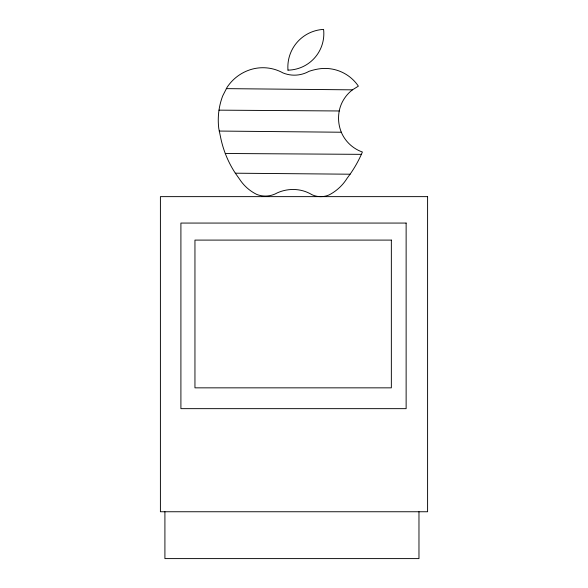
<?xml version="1.0" encoding="UTF-8"?>
<svg xmlns="http://www.w3.org/2000/svg" width="588" height="588" viewBox="0 0 588 588"><rect width="100%" height="100%" fill="white"/><g stroke="black" fill="none" stroke-linecap="round" stroke-linejoin="round"><path stroke-width="0.88" d="M164.912 511.751L164.912 558.6L418.972 558.6L418.972 511.751M361.377 154.35L362.392 152.02A35.787 35.787 0 0 1 342.032 133.873C338.056 125.384 337.461 115.549 340.371 106.641A35.787 35.787 0 0 1 352.447 89.846L358.379 86.157A40.293 40.293 0 0 0 318.277 68.994A60.329 60.329 0 0 0 309.016 71.324A29.87 29.87 0 0 1 283.048 72.949A41.366 41.366 0 0 0 249.782 69.862A43.85 43.85 0 0 0 227.108 87.281L222.698 95.91A68.348 68.348 0 0 0 218.787 128.529L221.029 139.349A102.584 102.577 0 0 0 235.332 173.195L239.603 179.222A42.887 42.887 0 0 0 256.794 194.444A23.726 23.726 0 0 0 265.394 196.061L267.158 195.995A23.726 23.726 0 0 0 277.168 192.93A38.213 38.213 0 0 1 298.27 189.836A35.817 35.817 0 0 1 311.971 194.709A20.823 20.823 0 0 0 319.086 196.583L320.563 196.657A20.823 20.823 0 0 0 329.192 194.871A46.121 46.121 0 0 0 347.082 178.311L350.095 174.21A119.834 119.827 0 0 0 361.377 154.35L225.278 153.49M218.993 110.154L339.349 110.97M235.332 173.195L350.095 174.21M226.292 88.634L352.447 89.846M219.17 131.058L341.422 132.234M427.594 196.635L160.406 196.635L160.406 511.751L427.594 511.751L427.594 196.635M406.132 223.065L180.906 223.065L180.906 408.653L406.132 408.653L406.132 223.065M391.351 240.095L194.951 240.095L194.951 387.845L391.351 387.845L391.351 240.095M287.98 70.141A36.478 36.478 0 0 0 323.584 29.4A37.713 37.713 0 0 0 287.98 70.141"/></g></svg>
